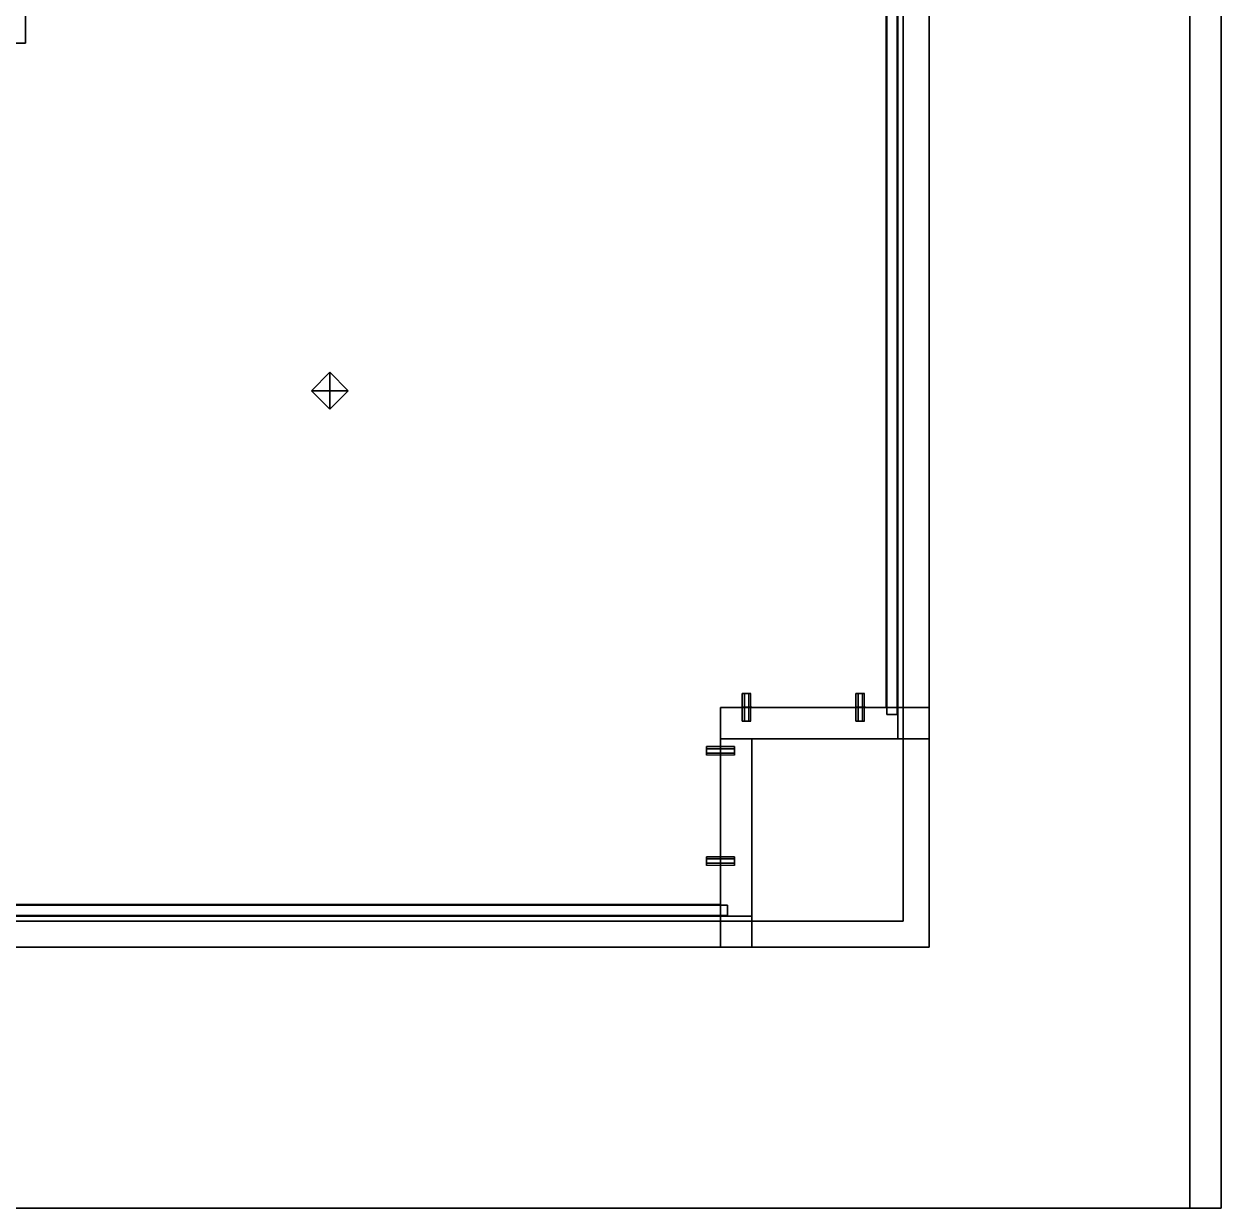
# Model space of a CAD drawing. Extents: x 0 to 2808, y -3840 to 0.
# Drawn here: x 2119 to 2808, y -3840 to -3159 of the extents above; entities that cross this region are included whole.
import ezdxf

# ---------------------------------------------------------------- set-up
doc = ezdxf.new("R2010")
doc.units = 0
for name, color, linetype in [('LAYER0', 7, 'CONTINUOUS'), ('LAYER1', 7, 'CONTINUOUS'), ('LAYER332', 9, 'CONTINUOUS'), ('LAYER333', 9, 'CONTINUOUS'), ('LAYER335', 9, 'CONTINUOUS'), ('LAYER345', 7, 'CONTINUOUS'), ('LAYER347', 7, 'CONTINUOUS'), ('LAYER348', 7, 'CONTINUOUS'), ('LAYER350', 7, 'CONTINUOUS'), ('LAYER351', 7, 'CONTINUOUS'), ('LAYER352', 7, 'CONTINUOUS'), ('LAYER355', 7, 'CONTINUOUS'), ('LAYER356', 7, 'CONTINUOUS'), ('LAYER357', 7, 'CONTINUOUS'), ('LAYER358', 7, 'CONTINUOUS'), ('LAYER359', 7, 'CONTINUOUS'), ('LAYER360', 7, 'CONTINUOUS'), ('LAYER361', 7, 'CONTINUOUS'), ('LAYER366', 254, 'CONTINUOUS'), ('LAYER367', 254, 'CONTINUOUS'), ('LAYER368', 254, 'CONTINUOUS'), ('LAYER369', 254, 'CONTINUOUS'), ('LAYER403', 7, 'CONTINUOUS'), ('LAYER408', 254, 'CONTINUOUS'), ('LAYER409', 254, 'CONTINUOUS'), ('LAYER410', 254, 'CONTINUOUS'), ('LAYER411', 254, 'CONTINUOUS'), ('LAYER412', 253, 'CONTINUOUS'), ('LAYER413', 253, 'CONTINUOUS'), ('LAYER418', 253, 'CONTINUOUS'), ('LAYER419', 253, 'CONTINUOUS'), ('LAYER529', 2, 'CONTINUOUS')]:
    doc.layers.add(name, color=color, linetype=linetype)

msp = doc.modelspace()

# ---------------------------------------------------------------- linework, layer by layer
at = {"layer": 'LAYER0', "invisible_edges": 1}
for points in [[(2790, 0), (0, -3840), (0, 0), (2790, 0)], [(2790, -3840, 5), (0, 0, 5), (0, -3840, 5), (2790, -3840, 5)], [(0, 0, 5), (2790, -3840, 5), (2790, 0, 5), (0, 0, 5)], [(0, -3840), (2790, 0), (2790, -3840), (0, -3840)], [(2790, 0), (2790, -3840, 5), (2790, -3840), (2790, 0)], [(2790, -3840, 5), (2790, 0), (2790, 0, 5), (2790, -3840, 5)], [(2790, -3840, 5), (0, -3840), (2790, -3840), (2790, -3840, 5)], [(0, -3840), (2790, -3840, 5), (0, -3840, 5), (0, -3840)]]:
    msp.add_3dface(points, dxfattribs=at)
at = {"layer": 'LAYER1'}
for points, invisible_edges in [([(2790, -3840, 5), (2640, -3690, 5), (2790, 0, 5), (2790, -3840, 5)], 3), ([(2790, 0, 5), (2640, -3690, 5), (2640, -150.0002, 5), (2790, 0, 5)], 5), ([(2790, 0, 5), (2790, -3840, 2670), (2790, -3840, 5), (2790, 0, 5)], 1), ([(2790, -3840, 2670), (2790, 0, 5), (2790, 0, 2670), (2790, -3840, 2670)], 1), ([(2640, -3690, 5), (2640, -2378, 285), (2640, -150.0002, 5), (2640, -3690, 5)], 3), ([(2640, -3690, 5), (2640, -150.0002, 2670), (2640, -2378, 365), (2640, -3690, 5)], 7), ([(2640, -150.0002, 2670), (2640, -3690, 5), (2640, -3690, 2670), (2640, -150.0002, 2670)], 1), ([(2640, -2378, 285), (2640, -3690, 5), (2640, -2378, 365), (2640, -2378, 285)], 3), ([(2640, -3690, 2670), (950, -3690, 2225), (150, -3690, 2670), (2640, -3690, 2670)], 3), ([(950, -3840, 5), (2640, -3690, 5), (2790, -3840, 5), (950, -3840, 5)], 3), ([(2640, -3690, 5), (950, -3840, 5), (950, -3690, 5), (2640, -3690, 5)], 1), ([(2640, -3690, 5), (950, -3690, 2225), (2640, -3690, 2670), (2640, -3690, 5)], 3), ([(950, -3690, 2225), (2640, -3690, 5), (950, -3690, 5), (950, -3690, 2225)], 1), ([(0, -3840, 2670), (220, -3840, 2225), (2790, -3840, 2670), (0, -3840, 2670)], 3), ([(950, -3840, 2225), (2790, -3840, 2670), (220, -3840, 2225), (950, -3840, 2225)], 3), ([(950, -3840, 5), (2790, -3840, 2670), (950, -3840, 2225), (950, -3840, 5)], 3), ([(2790, -3840, 2670), (950, -3840, 5), (2790, -3840, 5), (2790, -3840, 2670)], 1)]:
    msp.add_3dface(points, dxfattribs=dict(at, invisible_edges=invisible_edges))
at = {"layer": 'LAYER332', "invisible_edges": 1}
for points in [[(2790, -1140, 105), (2790, -3840, 5), (2790, -3840, 105), (2790, -1140, 105)], [(2790, -3840, 5), (2790, -1140, 105), (2790, -1140, 5), (2790, -3840, 5)], [(2808, -1140, 5), (2790, -3840, 5), (2790, -1140, 5), (2808, -1140, 5)], [(2790, -3840, 5), (2808, -1140, 5), (2808, -3840, 5), (2790, -3840, 5)], [(2808, -3840, 105), (2790, -1140, 105), (2790, -3840, 105), (2808, -3840, 105)], [(2790, -1140, 105), (2808, -3840, 105), (2808, -1140, 105), (2790, -1140, 105)], [(2808, -1140, 5), (2808, -3840, 105), (2808, -3840, 5), (2808, -1140, 5)], [(2808, -3840, 105), (2808, -1140, 5), (2808, -1140, 105), (2808, -3840, 105)], [(2808, -3840, 105), (2790, -3840, 5), (2808, -3840, 5), (2808, -3840, 105)], [(2790, -3840, 5), (2808, -3840, 105), (2790, -3840, 105), (2790, -3840, 5)]]:
    msp.add_3dface(points, dxfattribs=at)
at = {"layer": 'LAYER333', "invisible_edges": 1}
for points in [[(2790, -1140, 205), (2790, -3840, 105), (2790, -3840, 205), (2790, -1140, 205)], [(2790, -3840, 105), (2790, -1140, 205), (2790, -1140, 105), (2790, -3840, 105)], [(2808, -1140, 105), (2790, -3840, 105), (2790, -1140, 105), (2808, -1140, 105)], [(2790, -3840, 105), (2808, -1140, 105), (2808, -3840, 105), (2790, -3840, 105)], [(2808, -3840, 205), (2790, -1140, 205), (2790, -3840, 205), (2808, -3840, 205)], [(2790, -1140, 205), (2808, -3840, 205), (2808, -1140, 205), (2790, -1140, 205)], [(2808, -1140, 105), (2808, -3840, 205), (2808, -3840, 105), (2808, -1140, 105)], [(2808, -3840, 205), (2808, -1140, 105), (2808, -1140, 205), (2808, -3840, 205)], [(2808, -3840, 205), (2790, -3840, 105), (2808, -3840, 105), (2808, -3840, 205)], [(2790, -3840, 105), (2808, -3840, 205), (2790, -3840, 205), (2790, -3840, 105)]]:
    msp.add_3dface(points, dxfattribs=at)
at = {"layer": 'LAYER335', "invisible_edges": 1}
for points in [[(2790, -1140, 265), (2790, -3840, 205), (2790, -3840, 265), (2790, -1140, 265)], [(2790, -3840, 205), (2790, -1140, 265), (2790, -1140, 205), (2790, -3840, 205)], [(2808, -1140, 205), (2790, -3840, 205), (2790, -1140, 205), (2808, -1140, 205)], [(2790, -3840, 205), (2808, -1140, 205), (2808, -3840, 205), (2790, -3840, 205)], [(2808, -3840, 265), (2790, -1140, 265), (2790, -3840, 265), (2808, -3840, 265)], [(2790, -1140, 265), (2808, -3840, 265), (2808, -1140, 265), (2790, -1140, 265)], [(2808, -1140, 205), (2808, -3840, 265), (2808, -3840, 205), (2808, -1140, 205)], [(2808, -3840, 265), (2808, -1140, 205), (2808, -1140, 265), (2808, -3840, 265)], [(2808, -3840, 265), (2790, -3840, 205), (2808, -3840, 205), (2808, -3840, 265)], [(2790, -3840, 205), (2808, -3840, 265), (2790, -3840, 265), (2790, -3840, 205)]]:
    msp.add_3dface(points, dxfattribs=at)
at = {"layer": 'LAYER345', "invisible_edges": 1}
for points in [[(2060, -2728, 103), (2640, -3690, 103), (2640, -2728, 103), (2060, -2728, 103)], [(2640, -3690, 103), (2060, -2728, 103), (2060, -3690, 103), (2640, -3690, 103)], [(2060, -3690, 85), (2640, -2728, 85), (2640, -3690, 85), (2060, -3690, 85)], [(2640, -2728, 85), (2060, -3690, 85), (2060, -2728, 85), (2640, -2728, 85)], [(2640, -2728, 85), (2640, -3690, 103), (2640, -3690, 85), (2640, -2728, 85)], [(2640, -3690, 103), (2640, -2728, 85), (2640, -2728, 103), (2640, -3690, 103)], [(2060, -3690, 85), (2640, -3690, 103), (2060, -3690, 103), (2060, -3690, 85)], [(2640, -3690, 103), (2060, -3690, 85), (2640, -3690, 85), (2640, -3690, 103)]]:
    msp.add_3dface(points, dxfattribs=at)
at = {"layer": 'LAYER347', "invisible_edges": 1}
for points in [[(2538, -3690, 103), (2640, -3570, 103), (2640, -3690, 103), (2538, -3690, 103)], [(2640, -3570, 103), (2538, -3690, 103), (2538, -3570, 103), (2640, -3570, 103)], [(2538, -3570, 104), (2640, -3570, 103), (2538, -3570, 103), (2538, -3570, 104)], [(2640, -3570, 103), (2538, -3570, 104), (2640, -3570, 104), (2640, -3570, 103)], [(2538, -3690, 103), (2538, -3570, 104), (2538, -3570, 103), (2538, -3690, 103)], [(2538, -3570, 104), (2538, -3690, 103), (2538, -3690, 104), (2538, -3570, 104)], [(2538, -3570, 104), (2640, -3690, 104), (2640, -3570, 104), (2538, -3570, 104)], [(2640, -3690, 104), (2538, -3570, 104), (2538, -3690, 104), (2640, -3690, 104)], [(2640, -3690, 104), (2640, -3570, 103), (2640, -3570, 104), (2640, -3690, 104)], [(2640, -3570, 103), (2640, -3690, 104), (2640, -3690, 103), (2640, -3570, 103)], [(2640, -3690, 104), (2538, -3690, 103), (2640, -3690, 103), (2640, -3690, 104)], [(2538, -3690, 103), (2640, -3690, 104), (2538, -3690, 104), (2538, -3690, 103)]]:
    msp.add_3dface(points, dxfattribs=at)
at = {"layer": 'LAYER348', "invisible_edges": 1}
for points in [[(2060, -2728, 2594), (2640, -3690, 2594), (2640, -2728, 2594), (2060, -2728, 2594)], [(2640, -3690, 2594), (2060, -2728, 2594), (2060, -3690, 2594), (2640, -3690, 2594)], [(2060, -3690, 2576), (2640, -2728, 2576), (2640, -3690, 2576), (2060, -3690, 2576)], [(2640, -2728, 2576), (2060, -3690, 2576), (2060, -2728, 2576), (2640, -2728, 2576)], [(2640, -2728, 2576), (2640, -3690, 2594), (2640, -3690, 2576), (2640, -2728, 2576)], [(2640, -3690, 2594), (2640, -2728, 2576), (2640, -2728, 2594), (2640, -3690, 2594)], [(2060, -3690, 2576), (2640, -3690, 2594), (2060, -3690, 2594), (2060, -3690, 2576)], [(2640, -3690, 2594), (2060, -3690, 2576), (2640, -3690, 2576), (2640, -3690, 2594)]]:
    msp.add_3dface(points, dxfattribs=at)
at = {"layer": 'LAYER350', "invisible_edges": 1}
for points in [[(2538, -3690, 2594), (2640, -3570, 2594), (2640, -3690, 2594), (2538, -3690, 2594)], [(2640, -3570, 2594), (2538, -3690, 2594), (2538, -3570, 2594), (2640, -3570, 2594)], [(2538, -3570, 2595), (2640, -3570, 2594), (2538, -3570, 2594), (2538, -3570, 2595)], [(2640, -3570, 2594), (2538, -3570, 2595), (2640, -3570, 2595), (2640, -3570, 2594)], [(2538, -3690, 2594), (2538, -3570, 2595), (2538, -3570, 2594), (2538, -3690, 2594)], [(2538, -3570, 2595), (2538, -3690, 2594), (2538, -3690, 2595), (2538, -3570, 2595)], [(2538, -3570, 2595), (2640, -3690, 2595), (2640, -3570, 2595), (2538, -3570, 2595)], [(2640, -3690, 2595), (2538, -3570, 2595), (2538, -3690, 2595), (2640, -3690, 2595)], [(2640, -3690, 2595), (2640, -3570, 2594), (2640, -3570, 2595), (2640, -3690, 2595)], [(2640, -3570, 2594), (2640, -3690, 2595), (2640, -3690, 2594), (2640, -3570, 2594)], [(2640, -3690, 2595), (2538, -3690, 2594), (2640, -3690, 2594), (2640, -3690, 2595)], [(2538, -3690, 2594), (2640, -3690, 2595), (2538, -3690, 2595), (2538, -3690, 2594)]]:
    msp.add_3dface(points, dxfattribs=at)
at = {"layer": 'LAYER351', "invisible_edges": 1}
for points in [[(2520, -3570, 103), (2520, -3690, 2576), (2520, -3570, 2576), (2520, -3570, 103)], [(2520, -3690, 2576), (2520, -3570, 103), (2520, -3690, 103), (2520, -3690, 2576)], [(2538, -3570, 2576), (2520, -3690, 2576), (2538, -3690, 2576), (2538, -3570, 2576)], [(2520, -3690, 2576), (2538, -3570, 2576), (2520, -3570, 2576), (2520, -3690, 2576)], [(2520, -3570, 103), (2538, -3690, 103), (2520, -3690, 103), (2520, -3570, 103)], [(2538, -3690, 103), (2520, -3570, 103), (2538, -3570, 103), (2538, -3690, 103)], [(2538, -3570, 2576), (2520, -3570, 103), (2520, -3570, 2576), (2538, -3570, 2576)], [(2520, -3570, 103), (2538, -3570, 2576), (2538, -3570, 103), (2520, -3570, 103)], [(2538, -3690, 103), (2538, -3570, 2576), (2538, -3690, 2576), (2538, -3690, 103)], [(2538, -3570, 2576), (2538, -3690, 103), (2538, -3570, 103), (2538, -3570, 2576)], [(2538, -3690, 103), (2520, -3690, 2576), (2520, -3690, 103), (2538, -3690, 103)], [(2520, -3690, 2576), (2538, -3690, 103), (2538, -3690, 2576), (2520, -3690, 2576)]]:
    msp.add_3dface(points, dxfattribs=at)
at = {"layer": 'LAYER352', "invisible_edges": 1}
for points in [[(2640, -3552, 103), (2520, -3552, 2576), (2640, -3552, 2576), (2640, -3552, 103)], [(2520, -3552, 2576), (2640, -3552, 103), (2520, -3552, 103), (2520, -3552, 2576)], [(2640, -3570, 2576), (2520, -3552, 2576), (2520, -3570, 2576), (2640, -3570, 2576)], [(2520, -3552, 2576), (2640, -3570, 2576), (2640, -3552, 2576), (2520, -3552, 2576)], [(2520, -3570, 103), (2520, -3552, 2576), (2520, -3552, 103), (2520, -3570, 103)], [(2520, -3552, 2576), (2520, -3570, 103), (2520, -3570, 2576), (2520, -3552, 2576)], [(2640, -3552, 103), (2520, -3570, 103), (2520, -3552, 103), (2640, -3552, 103)], [(2520, -3570, 103), (2640, -3552, 103), (2640, -3570, 103), (2520, -3570, 103)], [(2640, -3570, 2576), (2640, -3552, 103), (2640, -3552, 2576), (2640, -3570, 2576)], [(2640, -3552, 103), (2640, -3570, 2576), (2640, -3570, 103), (2640, -3552, 103)], [(2520, -3570, 103), (2640, -3570, 2576), (2520, -3570, 2576), (2520, -3570, 103)], [(2640, -3570, 2576), (2520, -3570, 103), (2640, -3570, 103), (2640, -3570, 2576)]]:
    msp.add_3dface(points, dxfattribs=at)
at = {"layer": 'LAYER355', "invisible_edges": 1}
for points in [[(2538, -3672, 85), (1688, -3690, 85), (2538, -3690, 85), (2538, -3672, 85)], [(1688, -3690, 85), (2538, -3672, 85), (1688, -3672, 85), (1688, -3690, 85)], [(1688, -3672, 5), (2538, -3690, 5), (1688, -3690, 5), (1688, -3672, 5)], [(2538, -3690, 5), (1688, -3672, 5), (2538, -3672, 5), (2538, -3690, 5)], [(2538, -3672, 85), (1688, -3672, 5), (1688, -3672, 85), (2538, -3672, 85)], [(1688, -3672, 5), (2538, -3672, 85), (2538, -3672, 5), (1688, -3672, 5)], [(2538, -3690, 5), (2538, -3672, 85), (2538, -3690, 85), (2538, -3690, 5)], [(2538, -3672, 85), (2538, -3690, 5), (2538, -3672, 5), (2538, -3672, 85)], [(2538, -3690, 5), (1688, -3690, 85), (1688, -3690, 5), (2538, -3690, 5)], [(1688, -3690, 85), (2538, -3690, 5), (2538, -3690, 85), (1688, -3690, 85)]]:
    msp.add_3dface(points, dxfattribs=at)
at = {"layer": 'LAYER356', "invisible_edges": 1}
for points in [[(2622, -3570, 5), (2622, -2728, 85), (2622, -2728, 5), (2622, -3570, 5)], [(2622, -2728, 85), (2622, -3570, 5), (2622, -3570, 85), (2622, -2728, 85)], [(2640, -3570, 85), (2622, -2728, 85), (2622, -3570, 85), (2640, -3570, 85)], [(2622, -2728, 85), (2640, -3570, 85), (2640, -2728, 85), (2622, -2728, 85)], [(2640, -2728, 5), (2622, -3570, 5), (2622, -2728, 5), (2640, -2728, 5)], [(2622, -3570, 5), (2640, -2728, 5), (2640, -3570, 5), (2622, -3570, 5)], [(2640, -3570, 85), (2640, -2728, 5), (2640, -2728, 85), (2640, -3570, 85)], [(2640, -2728, 5), (2640, -3570, 85), (2640, -3570, 5), (2640, -2728, 5)], [(2622, -3570, 5), (2640, -3570, 85), (2622, -3570, 85), (2622, -3570, 5)], [(2640, -3570, 85), (2622, -3570, 5), (2640, -3570, 5), (2640, -3570, 85)]]:
    msp.add_3dface(points, dxfattribs=at)
at = {"layer": 'LAYER357', "invisible_edges": 1}
for points in [[(2622, -2728, 1460), (2640, -3552, 1460), (2640, -2728, 1460), (2622, -2728, 1460)], [(2640, -3552, 1460), (2622, -2728, 1460), (2622, -3552, 1460), (2640, -3552, 1460)], [(2622, -3552, 1340), (2640, -2728, 1340), (2640, -3552, 1340), (2622, -3552, 1340)], [(2640, -2728, 1340), (2622, -3552, 1340), (2622, -2728, 1340), (2640, -2728, 1340)], [(2622, -2728, 1460), (2622, -3552, 1340), (2622, -3552, 1460), (2622, -2728, 1460)], [(2622, -3552, 1340), (2622, -2728, 1460), (2622, -2728, 1340), (2622, -3552, 1340)], [(2640, -2728, 1340), (2640, -3552, 1460), (2640, -3552, 1340), (2640, -2728, 1340)], [(2640, -3552, 1460), (2640, -2728, 1340), (2640, -2728, 1460), (2640, -3552, 1460)], [(2622, -3552, 1340), (2640, -3552, 1460), (2622, -3552, 1460), (2622, -3552, 1340)], [(2640, -3552, 1460), (2622, -3552, 1340), (2640, -3552, 1340), (2640, -3552, 1460)]]:
    msp.add_3dface(points, dxfattribs=at)
at = {"layer": 'LAYER358', "invisible_edges": 1}
for points in [[(2520, -3672, 1460), (1688, -3690, 1460), (2520, -3690, 1460), (2520, -3672, 1460)], [(1688, -3690, 1460), (2520, -3672, 1460), (1688, -3672, 1460), (1688, -3690, 1460)], [(1688, -3672, 1340), (2520, -3690, 1340), (1688, -3690, 1340), (1688, -3672, 1340)], [(2520, -3690, 1340), (1688, -3672, 1340), (2520, -3672, 1340), (2520, -3690, 1340)], [(2520, -3672, 1460), (1688, -3672, 1340), (1688, -3672, 1460), (2520, -3672, 1460)], [(1688, -3672, 1340), (2520, -3672, 1460), (2520, -3672, 1340), (1688, -3672, 1340)], [(2520, -3690, 1340), (2520, -3672, 1460), (2520, -3690, 1460), (2520, -3690, 1340)], [(2520, -3672, 1460), (2520, -3690, 1340), (2520, -3672, 1340), (2520, -3672, 1460)], [(2520, -3690, 1340), (1688, -3690, 1460), (1688, -3690, 1340), (2520, -3690, 1340)], [(1688, -3690, 1460), (2520, -3690, 1340), (2520, -3690, 1460), (1688, -3690, 1460)]]:
    msp.add_3dface(points, dxfattribs=at)
at = {"layer": 'LAYER359', "invisible_edges": 1}
for points in [[(1684, -3665.7, 2580), (2524, -3671.7, 2580), (2524, -3665.7, 2580), (1684, -3665.7, 2580)], [(2524, -3671.7, 2580), (1684, -3665.7, 2580), (1684, -3671.7, 2580), (2524, -3671.7, 2580)], [(1684, -3671.7, 99), (2524, -3665.7, 99), (2524, -3671.7, 99), (1684, -3671.7, 99)], [(2524, -3665.7, 99), (1684, -3671.7, 99), (1684, -3665.7, 99), (2524, -3665.7, 99)], [(2524, -3665.7, 99), (1684, -3665.7, 2580), (2524, -3665.7, 2580), (2524, -3665.7, 99)], [(1684, -3665.7, 2580), (2524, -3665.7, 99), (1684, -3665.7, 99), (1684, -3665.7, 2580)], [(2524, -3665.7, 99), (2524, -3671.7, 2580), (2524, -3671.7, 99), (2524, -3665.7, 99)], [(2524, -3671.7, 2580), (2524, -3665.7, 99), (2524, -3665.7, 2580), (2524, -3671.7, 2580)], [(1684, -3671.7, 99), (2524, -3671.7, 2580), (1684, -3671.7, 2580), (1684, -3671.7, 99)], [(2524, -3671.7, 2580), (1684, -3671.7, 99), (2524, -3671.7, 99), (2524, -3671.7, 2580)]]:
    msp.add_3dface(points, dxfattribs=at)
at = {"layer": 'LAYER360', "invisible_edges": 1}
for points in [[(2615.7, -2724, 99), (2621.7, -3556, 99), (2615.7, -3556, 99), (2615.7, -2724, 99)], [(2621.7, -3556, 99), (2615.7, -2724, 99), (2621.7, -2724, 99), (2621.7, -3556, 99)], [(2621.7, -2724, 2580), (2615.7, -3556, 2580), (2621.7, -3556, 2580), (2621.7, -2724, 2580)], [(2615.7, -3556, 2580), (2621.7, -2724, 2580), (2615.7, -2724, 2580), (2615.7, -3556, 2580)], [(2615.7, -3556, 2580), (2615.7, -2724, 99), (2615.7, -3556, 99), (2615.7, -3556, 2580)], [(2615.7, -2724, 99), (2615.7, -3556, 2580), (2615.7, -2724, 2580), (2615.7, -2724, 99)], [(2621.7, -2724, 2580), (2621.7, -3556, 99), (2621.7, -2724, 99), (2621.7, -2724, 2580)], [(2621.7, -3556, 99), (2621.7, -2724, 2580), (2621.7, -3556, 2580), (2621.7, -3556, 99)], [(2615.7, -3556, 2580), (2621.7, -3556, 99), (2621.7, -3556, 2580), (2615.7, -3556, 2580)], [(2621.7, -3556, 99), (2615.7, -3556, 2580), (2615.7, -3556, 99), (2621.7, -3556, 99)]]:
    msp.add_3dface(points, dxfattribs=at)
at = {"layer": 'LAYER361'}
for points, invisible_edges in [([(2615.4, -2728, 2125), (2520, -3552, 2125), (2120, -2728, 2125), (2615.4, -2728, 2125)], 3), ([(2120, -2728, 2125), (2520, -3552, 2125), (2120, -3170, 2125), (2120, -2728, 2125)], 3), ([(2120, -3170, 2125), (2120, -2728, 2143), (2120, -2728, 2125), (2120, -3170, 2125)], 1), ([(2120, -2728, 2143), (2120, -3170, 2125), (2120, -3170, 2143), (2120, -2728, 2143)], 1), ([(2120, -2728, 2143), (2615.4, -3552, 2143), (2615.4, -2728, 2143), (2120, -2728, 2143)], 1), ([(2615.4, -3552, 2143), (2120, -2728, 2143), (2520, -3552, 2143), (2615.4, -3552, 2143)], 3), ([(2520, -3552, 2143), (2120, -2728, 2143), (2520, -3665.4, 2143), (2520, -3552, 2143)], 3), ([(2520, -3665.4, 2143), (2120, -2728, 2143), (2120, -3170, 2143), (2520, -3665.4, 2143)], 5), ([(2520, -3552, 2125), (2615.4, -2728, 2125), (2615.4, -3552, 2125), (2520, -3552, 2125)], 1), ([(2615.4, -3552, 2143), (2615.4, -2728, 2125), (2615.4, -2728, 2143), (2615.4, -3552, 2143)], 1), ([(2615.4, -2728, 2125), (2615.4, -3552, 2143), (2615.4, -3552, 2125), (2615.4, -2728, 2125)], 1), ([(2520, -3552, 2125), (1688, -3665.4, 2125), (2120, -3170, 2125), (2520, -3552, 2125)], 7), ([(2120, -3170, 2125), (1688, -3665.4, 2125), (1688, -3170, 2125), (2120, -3170, 2125)], 1), ([(1688, -3170, 2143), (2120, -3170, 2125), (1688, -3170, 2125), (1688, -3170, 2143)], 1), ([(2120, -3170, 2125), (1688, -3170, 2143), (2120, -3170, 2143), (2120, -3170, 2125)], 1), ([(2520, -3665.4, 2143), (2120, -3170, 2143), (1688, -3665.4, 2143), (2520, -3665.4, 2143)], 3), ([(1688, -3665.4, 2143), (2120, -3170, 2143), (1688, -3170, 2143), (1688, -3665.4, 2143)], 1), ([(1688, -3665.4, 2125), (2520, -3552, 2125), (2520, -3665.4, 2125), (1688, -3665.4, 2125)], 1), ([(2615.4, -3552, 2143), (2520, -3552, 2125), (2615.4, -3552, 2125), (2615.4, -3552, 2143)], 1), ([(2520, -3552, 2125), (2615.4, -3552, 2143), (2520, -3552, 2143), (2520, -3552, 2125)], 1), ([(2520, -3665.4, 2143), (2520, -3552, 2125), (2520, -3552, 2143), (2520, -3665.4, 2143)], 1), ([(2520, -3552, 2125), (2520, -3665.4, 2143), (2520, -3665.4, 2125), (2520, -3552, 2125)], 1), ([(2520, -3665.4, 2143), (1688, -3665.4, 2125), (2520, -3665.4, 2125), (2520, -3665.4, 2143)], 1), ([(1688, -3665.4, 2125), (2520, -3665.4, 2143), (1688, -3665.4, 2143), (1688, -3665.4, 2125)], 1)]:
    msp.add_3dface(points, dxfattribs=dict(at, invisible_edges=invisible_edges))
at = {"layer": 'LAYER366'}
for points in [[(2512, -3642.9, 2122.5), (2512, -3637.9, 2122.5), (2512, -3639.15, 2124.665), (2512, -3641.65, 2124.665)], [(2512, -3642.9, 2122.5), (2512, -3641.65, 2120.335), (2512, -3639.15, 2120.335), (2512, -3637.9, 2122.5)], [(2519.95, -3637.4, 2122.5), (2519.95, -3643.4, 2122.5), (2519.95, -3641.9, 2125.098), (2519.95, -3638.9, 2125.098)], [(2519.95, -3637.4, 2122.5), (2519.95, -3643.4, 2122.5), (2519.95, -3641.9, 2119.902), (2519.95, -3638.9, 2119.902)], [(2520.05, -3637.4, 2122.5), (2520.05, -3643.4, 2122.5), (2520.05, -3641.9, 2125.098), (2520.05, -3638.9, 2125.098)], [(2520.05, -3637.4, 2122.5), (2520.05, -3643.4, 2122.5), (2520.05, -3641.9, 2119.902), (2520.05, -3638.9, 2119.902)], [(2528, -3642.9, 2122.5), (2528, -3637.9, 2122.5), (2528, -3639.15, 2124.665), (2528, -3641.65, 2124.665)], [(2528, -3642.9, 2122.5), (2528, -3641.65, 2120.335), (2528, -3639.15, 2120.335), (2528, -3637.9, 2122.5)]]:
    msp.add_3dface(points, dxfattribs=at)
at = {"layer": 'LAYER367'}
for points in [[(2512, -3579.5, 2122.5), (2512, -3574.5, 2122.5), (2512, -3575.75, 2124.665), (2512, -3578.25, 2124.665)], [(2512, -3579.5, 2122.5), (2512, -3578.25, 2120.335), (2512, -3575.75, 2120.335), (2512, -3574.5, 2122.5)], [(2519.95, -3574, 2122.5), (2519.95, -3580, 2122.5), (2519.95, -3578.5, 2125.098), (2519.95, -3575.5, 2125.098)], [(2519.95, -3574, 2122.5), (2519.95, -3580, 2122.5), (2519.95, -3578.5, 2119.902), (2519.95, -3575.5, 2119.902)], [(2520.05, -3574, 2122.5), (2520.05, -3580, 2122.5), (2520.05, -3578.5, 2125.098), (2520.05, -3575.5, 2125.098)], [(2520.05, -3574, 2122.5), (2520.05, -3580, 2122.5), (2520.05, -3578.5, 2119.902), (2520.05, -3575.5, 2119.902)], [(2528, -3579.5, 2122.5), (2528, -3574.5, 2122.5), (2528, -3575.75, 2124.665), (2528, -3578.25, 2124.665)], [(2528, -3579.5, 2122.5), (2528, -3578.25, 2120.335), (2528, -3575.75, 2120.335), (2528, -3574.5, 2122.5)]]:
    msp.add_3dface(points, dxfattribs=at)
at = {"layer": 'LAYER368'}
for points in [[(2602.9, -3544, 2122.5), (2597.9, -3544, 2122.5), (2599.15, -3544, 2124.665), (2601.65, -3544, 2124.665)], [(2602.9, -3544, 2122.5), (2601.65, -3544, 2120.335), (2599.15, -3544, 2120.335), (2597.9, -3544, 2122.5)], [(2597.4, -3551.95, 2122.5), (2603.4, -3551.95, 2122.5), (2601.9, -3551.95, 2125.098), (2598.9, -3551.95, 2125.098)], [(2597.4, -3551.95, 2122.5), (2603.4, -3551.95, 2122.5), (2601.9, -3551.95, 2119.902), (2598.9, -3551.95, 2119.902)], [(2597.4, -3552.05, 2122.5), (2603.4, -3552.05, 2122.5), (2601.9, -3552.05, 2125.098), (2598.9, -3552.05, 2125.098)], [(2597.4, -3552.05, 2122.5), (2603.4, -3552.05, 2122.5), (2601.9, -3552.05, 2119.902), (2598.9, -3552.05, 2119.902)], [(2602.9, -3560, 2122.5), (2597.9, -3560, 2122.5), (2599.15, -3560, 2124.665), (2601.65, -3560, 2124.665)], [(2602.9, -3560, 2122.5), (2601.65, -3560, 2120.335), (2599.15, -3560, 2120.335), (2597.9, -3560, 2122.5)]]:
    msp.add_3dface(points, dxfattribs=at)
at = {"layer": 'LAYER369'}
for points in [[(2537.5, -3544, 2122.5), (2532.5, -3544, 2122.5), (2533.75, -3544, 2124.665), (2536.25, -3544, 2124.665)], [(2537.5, -3544, 2122.5), (2536.25, -3544, 2120.335), (2533.75, -3544, 2120.335), (2532.5, -3544, 2122.5)], [(2532, -3551.95, 2122.5), (2538, -3551.95, 2122.5), (2536.5, -3551.95, 2125.098), (2533.5, -3551.95, 2125.098)], [(2532, -3551.95, 2122.5), (2538, -3551.95, 2122.5), (2536.5, -3551.95, 2119.902), (2533.5, -3551.95, 2119.902)], [(2532, -3552.05, 2122.5), (2538, -3552.05, 2122.5), (2536.5, -3552.05, 2125.098), (2533.5, -3552.05, 2125.098)], [(2532, -3552.05, 2122.5), (2538, -3552.05, 2122.5), (2536.5, -3552.05, 2119.902), (2533.5, -3552.05, 2119.902)], [(2537.5, -3560, 2122.5), (2532.5, -3560, 2122.5), (2533.75, -3560, 2124.665), (2536.25, -3560, 2124.665)], [(2537.5, -3560, 2122.5), (2536.25, -3560, 2120.335), (2533.75, -3560, 2120.335), (2532.5, -3560, 2122.5)]]:
    msp.add_3dface(points, dxfattribs=at)
at = {"layer": 'LAYER403'}
for points, invisible_edges in [([(2615.4, -2728, 1012.5), (2520, -3552, 1012.5), (2120, -2728, 1012.5), (2615.4, -2728, 1012.5)], 3), ([(2120, -2728, 1012.5), (2520, -3552, 1012.5), (2120, -3170, 1012.5), (2120, -2728, 1012.5)], 3), ([(2120, -3170, 1012.5), (2120, -2728, 1030.5), (2120, -2728, 1012.5), (2120, -3170, 1012.5)], 1), ([(2120, -2728, 1030.5), (2120, -3170, 1012.5), (2120, -3170, 1030.5), (2120, -2728, 1030.5)], 1), ([(2120, -2728, 1030.5), (2615.4, -3552, 1030.5), (2615.4, -2728, 1030.5), (2120, -2728, 1030.5)], 1), ([(2615.4, -3552, 1030.5), (2120, -2728, 1030.5), (2520, -3552, 1030.5), (2615.4, -3552, 1030.5)], 3), ([(2520, -3552, 1030.5), (2120, -2728, 1030.5), (2520, -3665.4, 1030.5), (2520, -3552, 1030.5)], 3), ([(2520, -3665.4, 1030.5), (2120, -2728, 1030.5), (2120, -3170, 1030.5), (2520, -3665.4, 1030.5)], 5), ([(2520, -3552, 1012.5), (2615.4, -2728, 1012.5), (2615.4, -3552, 1012.5), (2520, -3552, 1012.5)], 1), ([(2615.4, -3552, 1030.5), (2615.4, -2728, 1012.5), (2615.4, -2728, 1030.5), (2615.4, -3552, 1030.5)], 1), ([(2615.4, -2728, 1012.5), (2615.4, -3552, 1030.5), (2615.4, -3552, 1012.5), (2615.4, -2728, 1012.5)], 1), ([(2520, -3552, 1012.5), (1688, -3665.4, 1012.5), (2120, -3170, 1012.5), (2520, -3552, 1012.5)], 7), ([(2120, -3170, 1012.5), (1688, -3665.4, 1012.5), (1688, -3170, 1012.5), (2120, -3170, 1012.5)], 1), ([(1688, -3170, 1030.5), (2120, -3170, 1012.5), (1688, -3170, 1012.5), (1688, -3170, 1030.5)], 1), ([(2120, -3170, 1012.5), (1688, -3170, 1030.5), (2120, -3170, 1030.5), (2120, -3170, 1012.5)], 1), ([(2520, -3665.4, 1030.5), (2120, -3170, 1030.5), (1688, -3665.4, 1030.5), (2520, -3665.4, 1030.5)], 3), ([(1688, -3665.4, 1030.5), (2120, -3170, 1030.5), (1688, -3170, 1030.5), (1688, -3665.4, 1030.5)], 1), ([(1688, -3665.4, 1012.5), (2520, -3552, 1012.5), (2520, -3665.4, 1012.5), (1688, -3665.4, 1012.5)], 1), ([(2615.4, -3552, 1030.5), (2520, -3552, 1012.5), (2615.4, -3552, 1012.5), (2615.4, -3552, 1030.5)], 1), ([(2520, -3552, 1012.5), (2615.4, -3552, 1030.5), (2520, -3552, 1030.5), (2520, -3552, 1012.5)], 1), ([(2520, -3665.4, 1030.5), (2520, -3552, 1012.5), (2520, -3552, 1030.5), (2520, -3665.4, 1030.5)], 1), ([(2520, -3552, 1012.5), (2520, -3665.4, 1030.5), (2520, -3665.4, 1012.5), (2520, -3552, 1012.5)], 1), ([(2520, -3665.4, 1030.5), (1688, -3665.4, 1012.5), (2520, -3665.4, 1012.5), (2520, -3665.4, 1030.5)], 1), ([(1688, -3665.4, 1012.5), (2520, -3665.4, 1030.5), (1688, -3665.4, 1030.5), (1688, -3665.4, 1012.5)], 1)]:
    msp.add_3dface(points, dxfattribs=dict(at, invisible_edges=invisible_edges))
at = {"layer": 'LAYER408'}
for points in [[(2512, -3642.9, 1010), (2512, -3637.9, 1010), (2512, -3639.15, 1012.165), (2512, -3641.65, 1012.165)], [(2512, -3642.9, 1010), (2512, -3641.65, 1007.835), (2512, -3639.15, 1007.835), (2512, -3637.9, 1010)], [(2519.95, -3637.4, 1010), (2519.95, -3643.4, 1010), (2519.95, -3641.9, 1012.598), (2519.95, -3638.9, 1012.598)], [(2519.95, -3637.4, 1010), (2519.95, -3643.4, 1010), (2519.95, -3641.9, 1007.402), (2519.95, -3638.9, 1007.402)], [(2520.05, -3637.4, 1010), (2520.05, -3643.4, 1010), (2520.05, -3641.9, 1012.598), (2520.05, -3638.9, 1012.598)], [(2520.05, -3637.4, 1010), (2520.05, -3643.4, 1010), (2520.05, -3641.9, 1007.402), (2520.05, -3638.9, 1007.402)], [(2528, -3642.9, 1010), (2528, -3637.9, 1010), (2528, -3639.15, 1012.165), (2528, -3641.65, 1012.165)], [(2528, -3642.9, 1010), (2528, -3641.65, 1007.835), (2528, -3639.15, 1007.835), (2528, -3637.9, 1010)]]:
    msp.add_3dface(points, dxfattribs=at)
at = {"layer": 'LAYER409'}
for points in [[(2512, -3579.5, 1010), (2512, -3574.5, 1010), (2512, -3575.75, 1012.165), (2512, -3578.25, 1012.165)], [(2512, -3579.5, 1010), (2512, -3578.25, 1007.835), (2512, -3575.75, 1007.835), (2512, -3574.5, 1010)], [(2519.95, -3574, 1010), (2519.95, -3580, 1010), (2519.95, -3578.5, 1012.598), (2519.95, -3575.5, 1012.598)], [(2519.95, -3574, 1010), (2519.95, -3580, 1010), (2519.95, -3578.5, 1007.402), (2519.95, -3575.5, 1007.402)], [(2520.05, -3574, 1010), (2520.05, -3580, 1010), (2520.05, -3578.5, 1012.598), (2520.05, -3575.5, 1012.598)], [(2520.05, -3574, 1010), (2520.05, -3580, 1010), (2520.05, -3578.5, 1007.402), (2520.05, -3575.5, 1007.402)], [(2528, -3579.5, 1010), (2528, -3574.5, 1010), (2528, -3575.75, 1012.165), (2528, -3578.25, 1012.165)], [(2528, -3579.5, 1010), (2528, -3578.25, 1007.835), (2528, -3575.75, 1007.835), (2528, -3574.5, 1010)]]:
    msp.add_3dface(points, dxfattribs=at)
at = {"layer": 'LAYER410'}
for points in [[(2602.9, -3544, 1010), (2597.9, -3544, 1010), (2599.15, -3544, 1012.165), (2601.65, -3544, 1012.165)], [(2602.9, -3544, 1010), (2601.65, -3544, 1007.835), (2599.15, -3544, 1007.835), (2597.9, -3544, 1010)], [(2597.4, -3551.95, 1010), (2603.4, -3551.95, 1010), (2601.9, -3551.95, 1012.598), (2598.9, -3551.95, 1012.598)], [(2597.4, -3551.95, 1010), (2603.4, -3551.95, 1010), (2601.9, -3551.95, 1007.402), (2598.9, -3551.95, 1007.402)], [(2597.4, -3552.05, 1010), (2603.4, -3552.05, 1010), (2601.9, -3552.05, 1012.598), (2598.9, -3552.05, 1012.598)], [(2597.4, -3552.05, 1010), (2603.4, -3552.05, 1010), (2601.9, -3552.05, 1007.402), (2598.9, -3552.05, 1007.402)], [(2602.9, -3560, 1010), (2597.9, -3560, 1010), (2599.15, -3560, 1012.165), (2601.65, -3560, 1012.165)], [(2602.9, -3560, 1010), (2601.65, -3560, 1007.835), (2599.15, -3560, 1007.835), (2597.9, -3560, 1010)]]:
    msp.add_3dface(points, dxfattribs=at)
at = {"layer": 'LAYER411'}
for points in [[(2537.5, -3544, 1010), (2532.5, -3544, 1010), (2533.75, -3544, 1012.165), (2536.25, -3544, 1012.165)], [(2537.5, -3544, 1010), (2536.25, -3544, 1007.835), (2533.75, -3544, 1007.835), (2532.5, -3544, 1010)], [(2532, -3551.95, 1010), (2538, -3551.95, 1010), (2536.5, -3551.95, 1012.598), (2533.5, -3551.95, 1012.598)], [(2532, -3551.95, 1010), (2538, -3551.95, 1010), (2536.5, -3551.95, 1007.402), (2533.5, -3551.95, 1007.402)], [(2532, -3552.05, 1010), (2538, -3552.05, 1010), (2536.5, -3552.05, 1012.598), (2533.5, -3552.05, 1012.598)], [(2532, -3552.05, 1010), (2538, -3552.05, 1010), (2536.5, -3552.05, 1007.402), (2533.5, -3552.05, 1007.402)], [(2537.5, -3560, 1010), (2532.5, -3560, 1010), (2533.75, -3560, 1012.165), (2536.25, -3560, 1012.165)], [(2537.5, -3560, 1010), (2536.25, -3560, 1007.835), (2533.75, -3560, 1007.835), (2532.5, -3560, 1010)]]:
    msp.add_3dface(points, dxfattribs=at)
at = {"layer": 'LAYER412'}
for points in [[(2295.18, -3359.209, 900), (2295.18, -3380.422, 900), (2284.573, -3369.815, 900), (2295.18, -3359.209, 900)], [(2295.18, -3359.209, 900), (2284.573, -3369.815, 900), (2295.18, -3359.209, 915), (2295.18, -3359.209, 900)], [(2295.18, -3359.209, 915), (2284.573, -3369.815, 900), (2284.573, -3369.815, 915), (2295.18, -3359.209, 915)], [(2295.18, -3359.209, 915), (2284.573, -3369.815, 915), (2305.787, -3369.815, 915), (2295.18, -3359.209, 915)], [(2295.18, -3359.209, 900), (2295.18, -3359.209, 915), (2305.787, -3369.815, 900), (2295.18, -3359.209, 900)], [(2305.787, -3369.815, 900), (2295.18, -3359.209, 915), (2305.787, -3369.815, 915), (2305.787, -3369.815, 900)], [(2305.787, -3369.815, 900), (2295.18, -3380.422, 900), (2295.18, -3359.209, 900), (2305.787, -3369.815, 900)], [(2295.18, -3380.422, 900), (2295.18, -3380.422, 915), (2284.573, -3369.815, 900), (2295.18, -3380.422, 900)], [(2284.573, -3369.815, 900), (2295.18, -3380.422, 915), (2284.573, -3369.815, 915), (2284.573, -3369.815, 900)], [(2305.787, -3369.815, 915), (2284.573, -3369.815, 915), (2295.18, -3380.422, 915), (2305.787, -3369.815, 915)], [(2305.787, -3369.815, 900), (2305.787, -3369.815, 915), (2295.18, -3380.422, 900), (2305.787, -3369.815, 900)], [(2295.18, -3380.422, 900), (2305.787, -3369.815, 915), (2295.18, -3380.422, 915), (2295.18, -3380.422, 900)]]:
    msp.add_3dface(points, dxfattribs=at)
at = {"layer": 'LAYER413'}
for points in [[(2295.18, -3359.209, 900), (2295.18, -3380.422, 900), (2284.573, -3369.815, 900), (2295.18, -3359.209, 900)], [(2295.18, -3359.209, 900), (2284.573, -3369.815, 900), (2295.18, -3359.209, 915), (2295.18, -3359.209, 900)], [(2295.18, -3359.209, 915), (2284.573, -3369.815, 900), (2284.573, -3369.815, 915), (2295.18, -3359.209, 915)], [(2295.18, -3359.209, 915), (2284.573, -3369.815, 915), (2305.787, -3369.815, 915), (2295.18, -3359.209, 915)], [(2295.18, -3359.209, 900), (2295.18, -3359.209, 915), (2305.787, -3369.815, 900), (2295.18, -3359.209, 900)], [(2305.787, -3369.815, 900), (2295.18, -3359.209, 915), (2305.787, -3369.815, 915), (2305.787, -3369.815, 900)], [(2305.787, -3369.815, 900), (2295.18, -3380.422, 900), (2295.18, -3359.209, 900), (2305.787, -3369.815, 900)], [(2295.18, -3380.422, 900), (2295.18, -3380.422, 915), (2284.573, -3369.815, 900), (2295.18, -3380.422, 900)], [(2284.573, -3369.815, 900), (2295.18, -3380.422, 915), (2284.573, -3369.815, 915), (2284.573, -3369.815, 900)], [(2305.787, -3369.815, 915), (2284.573, -3369.815, 915), (2295.18, -3380.422, 915), (2305.787, -3369.815, 915)], [(2305.787, -3369.815, 900), (2305.787, -3369.815, 915), (2295.18, -3380.422, 900), (2305.787, -3369.815, 900)], [(2295.18, -3380.422, 900), (2305.787, -3369.815, 915), (2295.18, -3380.422, 915), (2295.18, -3380.422, 900)]]:
    msp.add_3dface(points, dxfattribs=at)
at = {"layer": 'LAYER418'}
for points in [[(2295.18, -3359.209, 2030), (2295.18, -3380.422, 2030), (2284.573, -3369.815, 2030), (2295.18, -3359.209, 2030)], [(2295.18, -3359.209, 2030), (2284.573, -3369.815, 2030), (2295.18, -3359.209, 2045), (2295.18, -3359.209, 2030)], [(2295.18, -3359.209, 2045), (2284.573, -3369.815, 2030), (2284.573, -3369.815, 2045), (2295.18, -3359.209, 2045)], [(2295.18, -3359.209, 2045), (2284.573, -3369.815, 2045), (2305.787, -3369.815, 2045), (2295.18, -3359.209, 2045)], [(2295.18, -3359.209, 2030), (2295.18, -3359.209, 2045), (2305.787, -3369.815, 2030), (2295.18, -3359.209, 2030)], [(2305.787, -3369.815, 2030), (2295.18, -3359.209, 2045), (2305.787, -3369.815, 2045), (2305.787, -3369.815, 2030)], [(2305.787, -3369.815, 2030), (2295.18, -3380.422, 2030), (2295.18, -3359.209, 2030), (2305.787, -3369.815, 2030)], [(2295.18, -3380.422, 2030), (2295.18, -3380.422, 2045), (2284.573, -3369.815, 2030), (2295.18, -3380.422, 2030)], [(2284.573, -3369.815, 2030), (2295.18, -3380.422, 2045), (2284.573, -3369.815, 2045), (2284.573, -3369.815, 2030)], [(2305.787, -3369.815, 2045), (2284.573, -3369.815, 2045), (2295.18, -3380.422, 2045), (2305.787, -3369.815, 2045)], [(2305.787, -3369.815, 2030), (2305.787, -3369.815, 2045), (2295.18, -3380.422, 2030), (2305.787, -3369.815, 2030)], [(2295.18, -3380.422, 2030), (2305.787, -3369.815, 2045), (2295.18, -3380.422, 2045), (2295.18, -3380.422, 2030)]]:
    msp.add_3dface(points, dxfattribs=at)
at = {"layer": 'LAYER419'}
for points in [[(2295.18, -3359.209, 2030), (2295.18, -3380.422, 2030), (2284.573, -3369.815, 2030), (2295.18, -3359.209, 2030)], [(2295.18, -3359.209, 2030), (2284.573, -3369.815, 2030), (2295.18, -3359.209, 2045), (2295.18, -3359.209, 2030)], [(2295.18, -3359.209, 2045), (2284.573, -3369.815, 2030), (2284.573, -3369.815, 2045), (2295.18, -3359.209, 2045)], [(2295.18, -3359.209, 2045), (2284.573, -3369.815, 2045), (2305.787, -3369.815, 2045), (2295.18, -3359.209, 2045)], [(2295.18, -3359.209, 2030), (2295.18, -3359.209, 2045), (2305.787, -3369.815, 2030), (2295.18, -3359.209, 2030)], [(2305.787, -3369.815, 2030), (2295.18, -3359.209, 2045), (2305.787, -3369.815, 2045), (2305.787, -3369.815, 2030)], [(2305.787, -3369.815, 2030), (2295.18, -3380.422, 2030), (2295.18, -3359.209, 2030), (2305.787, -3369.815, 2030)], [(2295.18, -3380.422, 2030), (2295.18, -3380.422, 2045), (2284.573, -3369.815, 2030), (2295.18, -3380.422, 2030)], [(2284.573, -3369.815, 2030), (2295.18, -3380.422, 2045), (2284.573, -3369.815, 2045), (2284.573, -3369.815, 2030)], [(2305.787, -3369.815, 2045), (2284.573, -3369.815, 2045), (2295.18, -3380.422, 2045), (2305.787, -3369.815, 2045)], [(2305.787, -3369.815, 2030), (2305.787, -3369.815, 2045), (2295.18, -3380.422, 2030), (2305.787, -3369.815, 2030)], [(2295.18, -3380.422, 2030), (2305.787, -3369.815, 2045), (2295.18, -3380.422, 2045), (2295.18, -3380.422, 2030)]]:
    msp.add_3dface(points, dxfattribs=at)
at = {"layer": 'LAYER529'}
for points, invisible_edges in [([(2625, -165, 5), (2640, -150, 5), (2625, -3675, 5), (2625, -165, 5)], 3), ([(2640, -3690, 5), (2625, -3675, 5), (2640, -150, 5), (2640, -3690, 5)], 3), ([(2640, -150, 55), (2625, -165, 55), (2640, -3690, 55), (2640, -150, 55)], 3), ([(2640, -150, 5), (2640, -3690, 55), (2640, -3690, 5), (2640, -150, 5)], 1), ([(2640, -3690, 55), (2640, -150, 5), (2640, -150, 55), (2640, -3690, 55)], 1), ([(2625, -165, 55), (2625, -3675, 5), (2625, -3675, 55), (2625, -165, 55)], 1), ([(2625, -3675, 5), (2625, -165, 55), (2625, -165, 5), (2625, -3675, 5)], 1), ([(2625, -3675, 55), (2640, -3690, 55), (2625, -165, 55), (2625, -3675, 55)], 3), ([(2625, -3675, 5), (950.0002, -3690, 5), (950.0002, -3675, 5), (2625, -3675, 5)], 1), ([(950.0002, -3690, 5), (2625, -3675, 5), (2640, -3690, 5), (950.0002, -3690, 5)], 3), ([(950.0002, -3675, 55), (2625, -3675, 5), (950.0002, -3675, 5), (950.0002, -3675, 55)], 1), ([(2625, -3675, 5), (950.0002, -3675, 55), (2625, -3675, 55), (2625, -3675, 5)], 1), ([(2640, -3690, 55), (950.0002, -3675, 55), (950.0002, -3690, 55), (2640, -3690, 55)], 1), ([(950.0002, -3675, 55), (2640, -3690, 55), (2625, -3675, 55), (950.0002, -3675, 55)], 3), ([(2640, -3690, 55), (950.0002, -3690, 5), (2640, -3690, 5), (2640, -3690, 55)], 1), ([(950.0002, -3690, 5), (2640, -3690, 55), (950.0002, -3690, 55), (950.0002, -3690, 5)], 1)]:
    msp.add_3dface(points, dxfattribs=dict(at, invisible_edges=invisible_edges))

# ---------------------------------------------------------------- meshes
at = {"layer": 'LAYER1'}
mesh = msp.add_polymesh((5, 2), dxfattribs=at)
for k, corner in enumerate([(2640, -3690, 2670), (2640, -150.0002, 2670), (150, -3690, 2670), (2640, -3690, 2670), (150, -150.0002, 2670), (150, -3690, 2670), (2640, -150.0002, 2670), (150, -150.0002, 2670), (2790, 0, 2670), (0, 0, 2670)]):
    mesh.set_mesh_vertex(divmod(k, 2), corner)
at = {"layer": 'LAYER366'}
mesh = msp.add_polymesh((2, 6), dxfattribs=dict(at, n_close=True))
for k, corner in enumerate([(2512, -3642.9, 2122.5), (2512, -3641.65, 2124.665), (2512, -3639.15, 2124.665), (2512, -3637.9, 2122.5), (2512, -3639.15, 2120.335), (2512, -3641.65, 2120.335), (2528, -3642.9, 2122.5), (2528, -3641.65, 2124.665), (2528, -3639.15, 2124.665), (2528, -3637.9, 2122.5), (2528, -3639.15, 2120.335), (2528, -3641.65, 2120.335)]):
    mesh.set_mesh_vertex(divmod(k, 6), corner)
mesh = msp.add_polymesh((2, 6), dxfattribs=dict(at, n_close=True))
for k, corner in enumerate([(2519.95, -3643.4, 2122.5), (2519.95, -3641.9, 2125.098), (2519.95, -3638.9, 2125.098), (2519.95, -3637.4, 2122.5), (2519.95, -3638.9, 2119.902), (2519.95, -3641.9, 2119.902), (2520.05, -3643.4, 2122.5), (2520.05, -3641.9, 2125.098), (2520.05, -3638.9, 2125.098), (2520.05, -3637.4, 2122.5), (2520.05, -3638.9, 2119.902), (2520.05, -3641.9, 2119.902)]):
    mesh.set_mesh_vertex(divmod(k, 6), corner)
at = {"layer": 'LAYER367'}
mesh = msp.add_polymesh((2, 6), dxfattribs=dict(at, n_close=True))
for k, corner in enumerate([(2512, -3579.5, 2122.5), (2512, -3578.25, 2124.665), (2512, -3575.75, 2124.665), (2512, -3574.5, 2122.5), (2512, -3575.75, 2120.335), (2512, -3578.25, 2120.335), (2528, -3579.5, 2122.5), (2528, -3578.25, 2124.665), (2528, -3575.75, 2124.665), (2528, -3574.5, 2122.5), (2528, -3575.75, 2120.335), (2528, -3578.25, 2120.335)]):
    mesh.set_mesh_vertex(divmod(k, 6), corner)
mesh = msp.add_polymesh((2, 6), dxfattribs=dict(at, n_close=True))
for k, corner in enumerate([(2519.95, -3580, 2122.5), (2519.95, -3578.5, 2125.098), (2519.95, -3575.5, 2125.098), (2519.95, -3574, 2122.5), (2519.95, -3575.5, 2119.902), (2519.95, -3578.5, 2119.902), (2520.05, -3580, 2122.5), (2520.05, -3578.5, 2125.098), (2520.05, -3575.5, 2125.098), (2520.05, -3574, 2122.5), (2520.05, -3575.5, 2119.902), (2520.05, -3578.5, 2119.902)]):
    mesh.set_mesh_vertex(divmod(k, 6), corner)
at = {"layer": 'LAYER368'}
mesh = msp.add_polymesh((2, 6), dxfattribs=dict(at, n_close=True))
for k, corner in enumerate([(2602.9, -3544, 2122.5), (2601.65, -3544, 2124.665), (2599.15, -3544, 2124.665), (2597.9, -3544, 2122.5), (2599.15, -3544, 2120.335), (2601.65, -3544, 2120.335), (2602.9, -3560, 2122.5), (2601.65, -3560, 2124.665), (2599.15, -3560, 2124.665), (2597.9, -3560, 2122.5), (2599.15, -3560, 2120.335), (2601.65, -3560, 2120.335)]):
    mesh.set_mesh_vertex(divmod(k, 6), corner)
mesh = msp.add_polymesh((2, 6), dxfattribs=dict(at, n_close=True))
for k, corner in enumerate([(2603.4, -3551.95, 2122.5), (2601.9, -3551.95, 2125.098), (2598.9, -3551.95, 2125.098), (2597.4, -3551.95, 2122.5), (2598.9, -3551.95, 2119.902), (2601.9, -3551.95, 2119.902), (2603.4, -3552.05, 2122.5), (2601.9, -3552.05, 2125.098), (2598.9, -3552.05, 2125.098), (2597.4, -3552.05, 2122.5), (2598.9, -3552.05, 2119.902), (2601.9, -3552.05, 2119.902)]):
    mesh.set_mesh_vertex(divmod(k, 6), corner)
at = {"layer": 'LAYER369'}
mesh = msp.add_polymesh((2, 6), dxfattribs=dict(at, n_close=True))
for k, corner in enumerate([(2537.5, -3544, 2122.5), (2536.25, -3544, 2124.665), (2533.75, -3544, 2124.665), (2532.5, -3544, 2122.5), (2533.75, -3544, 2120.335), (2536.25, -3544, 2120.335), (2537.5, -3560, 2122.5), (2536.25, -3560, 2124.665), (2533.75, -3560, 2124.665), (2532.5, -3560, 2122.5), (2533.75, -3560, 2120.335), (2536.25, -3560, 2120.335)]):
    mesh.set_mesh_vertex(divmod(k, 6), corner)
mesh = msp.add_polymesh((2, 6), dxfattribs=dict(at, n_close=True))
for k, corner in enumerate([(2538, -3551.95, 2122.5), (2536.5, -3551.95, 2125.098), (2533.5, -3551.95, 2125.098), (2532, -3551.95, 2122.5), (2533.5, -3551.95, 2119.902), (2536.5, -3551.95, 2119.902), (2538, -3552.05, 2122.5), (2536.5, -3552.05, 2125.098), (2533.5, -3552.05, 2125.098), (2532, -3552.05, 2122.5), (2533.5, -3552.05, 2119.902), (2536.5, -3552.05, 2119.902)]):
    mesh.set_mesh_vertex(divmod(k, 6), corner)
at = {"layer": 'LAYER408'}
mesh = msp.add_polymesh((2, 6), dxfattribs=dict(at, n_close=True))
for k, corner in enumerate([(2512, -3642.9, 1010), (2512, -3641.65, 1012.165), (2512, -3639.15, 1012.165), (2512, -3637.9, 1010), (2512, -3639.15, 1007.835), (2512, -3641.65, 1007.835), (2528, -3642.9, 1010), (2528, -3641.65, 1012.165), (2528, -3639.15, 1012.165), (2528, -3637.9, 1010), (2528, -3639.15, 1007.835), (2528, -3641.65, 1007.835)]):
    mesh.set_mesh_vertex(divmod(k, 6), corner)
mesh = msp.add_polymesh((2, 6), dxfattribs=dict(at, n_close=True))
for k, corner in enumerate([(2519.95, -3643.4, 1010), (2519.95, -3641.9, 1012.598), (2519.95, -3638.9, 1012.598), (2519.95, -3637.4, 1010), (2519.95, -3638.9, 1007.402), (2519.95, -3641.9, 1007.402), (2520.05, -3643.4, 1010), (2520.05, -3641.9, 1012.598), (2520.05, -3638.9, 1012.598), (2520.05, -3637.4, 1010), (2520.05, -3638.9, 1007.402), (2520.05, -3641.9, 1007.402)]):
    mesh.set_mesh_vertex(divmod(k, 6), corner)
at = {"layer": 'LAYER409'}
mesh = msp.add_polymesh((2, 6), dxfattribs=dict(at, n_close=True))
for k, corner in enumerate([(2512, -3579.5, 1010), (2512, -3578.25, 1012.165), (2512, -3575.75, 1012.165), (2512, -3574.5, 1010), (2512, -3575.75, 1007.835), (2512, -3578.25, 1007.835), (2528, -3579.5, 1010), (2528, -3578.25, 1012.165), (2528, -3575.75, 1012.165), (2528, -3574.5, 1010), (2528, -3575.75, 1007.835), (2528, -3578.25, 1007.835)]):
    mesh.set_mesh_vertex(divmod(k, 6), corner)
mesh = msp.add_polymesh((2, 6), dxfattribs=dict(at, n_close=True))
for k, corner in enumerate([(2519.95, -3580, 1010), (2519.95, -3578.5, 1012.598), (2519.95, -3575.5, 1012.598), (2519.95, -3574, 1010), (2519.95, -3575.5, 1007.402), (2519.95, -3578.5, 1007.402), (2520.05, -3580, 1010), (2520.05, -3578.5, 1012.598), (2520.05, -3575.5, 1012.598), (2520.05, -3574, 1010), (2520.05, -3575.5, 1007.402), (2520.05, -3578.5, 1007.402)]):
    mesh.set_mesh_vertex(divmod(k, 6), corner)
at = {"layer": 'LAYER410'}
mesh = msp.add_polymesh((2, 6), dxfattribs=dict(at, n_close=True))
for k, corner in enumerate([(2602.9, -3544, 1010), (2601.65, -3544, 1012.165), (2599.15, -3544, 1012.165), (2597.9, -3544, 1010), (2599.15, -3544, 1007.835), (2601.65, -3544, 1007.835), (2602.9, -3560, 1010), (2601.65, -3560, 1012.165), (2599.15, -3560, 1012.165), (2597.9, -3560, 1010), (2599.15, -3560, 1007.835), (2601.65, -3560, 1007.835)]):
    mesh.set_mesh_vertex(divmod(k, 6), corner)
mesh = msp.add_polymesh((2, 6), dxfattribs=dict(at, n_close=True))
for k, corner in enumerate([(2603.4, -3551.95, 1010), (2601.9, -3551.95, 1012.598), (2598.9, -3551.95, 1012.598), (2597.4, -3551.95, 1010), (2598.9, -3551.95, 1007.402), (2601.9, -3551.95, 1007.402), (2603.4, -3552.05, 1010), (2601.9, -3552.05, 1012.598), (2598.9, -3552.05, 1012.598), (2597.4, -3552.05, 1010), (2598.9, -3552.05, 1007.402), (2601.9, -3552.05, 1007.402)]):
    mesh.set_mesh_vertex(divmod(k, 6), corner)
at = {"layer": 'LAYER411'}
mesh = msp.add_polymesh((2, 6), dxfattribs=dict(at, n_close=True))
for k, corner in enumerate([(2537.5, -3544, 1010), (2536.25, -3544, 1012.165), (2533.75, -3544, 1012.165), (2532.5, -3544, 1010), (2533.75, -3544, 1007.835), (2536.25, -3544, 1007.835), (2537.5, -3560, 1010), (2536.25, -3560, 1012.165), (2533.75, -3560, 1012.165), (2532.5, -3560, 1010), (2533.75, -3560, 1007.835), (2536.25, -3560, 1007.835)]):
    mesh.set_mesh_vertex(divmod(k, 6), corner)
mesh = msp.add_polymesh((2, 6), dxfattribs=dict(at, n_close=True))
for k, corner in enumerate([(2538, -3551.95, 1010), (2536.5, -3551.95, 1012.598), (2533.5, -3551.95, 1012.598), (2532, -3551.95, 1010), (2533.5, -3551.95, 1007.402), (2536.5, -3551.95, 1007.402), (2538, -3552.05, 1010), (2536.5, -3552.05, 1012.598), (2533.5, -3552.05, 1012.598), (2532, -3552.05, 1010), (2533.5, -3552.05, 1007.402), (2536.5, -3552.05, 1007.402)]):
    mesh.set_mesh_vertex(divmod(k, 6), corner)

doc.saveas('drawing.dxf')
